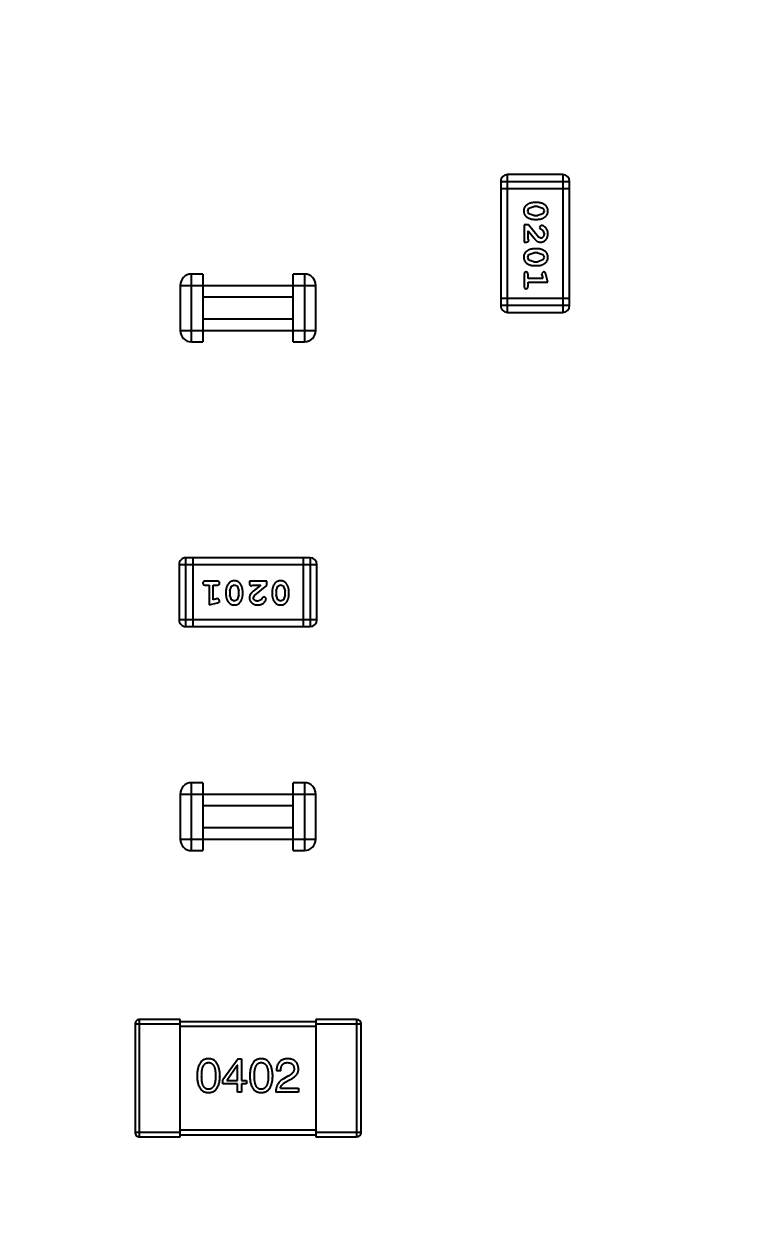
# Model space of a CAD drawing. Header units: millimetres. Extents: x -49 to 153, y -182 to -55.
# Drawn here: x 107.69 to 110.88, y -126.37 to -121.05 of the extents above; entities that cross this region are included whole.
import ezdxf

# ---------------------------------------------------------------- set-up
doc = ezdxf.new("R2010")
doc.units = ezdxf.units.MM
doc.header["$LTSCALE"] = 1.21
doc.header["$MEASUREMENT"] = 0
doc.header["$PDMODE"] = 3
doc.header["$PDSIZE"] = 0.3125
doc.layers.get('0').update_dxf_attribs({"linetype": 'CONTINUOUS'})
doc.layers.get('DEFPOINTS').update_dxf_attribs({"linetype": 'CONTINUOUS'})
doc.layers.add('Dim', color=3, linetype='CONTINUOUS', lineweight=25)
doc.styles.get("Standard").update_dxf_attribs({"font": 'txt', "width": 0.8})
doc.dimstyles.get("Standard").update_dxf_attribs({"dimtxt": 0.15625, "dimasz": 0.1875, "dimexe": 0.125, "dimexo": 0.0625, "dimgap": 0.09, "dimtad": 0, "dimtih": 1, "dimtoh": 1, "dimzin": 4, "dimdsep": 46, "dimtxsty": 'Standard', "dimblk": '_FILLED', "dimblk1": '_FILLED', "dimblk2": '_FILLED', "dimcen": 0.09, "dimazin": 1, "dimtp": 0.01, "dimtm": 0.01, "dimtfac": 1, "dimtofl": 0, "dimtmove": 0, "dimatfit": 3, "dimldrblk": '_FILLED', "dimfxl": 1, "dimtolj": 1, "dimtzin": 4, "dimarcsym": 0})

# ---------------------------------------------------------------- blocks, each defined once
blk = doc.blocks.new('_FILLED')
at = {"color": 0, "linetype": 'ByBlock'}
blk.add_solid([(0, 0), (-1, 0.1667), (-1, -0.1667)], dxfattribs=at)
blk = doc.blocks.new('*D70')
at = {"layer": 'DEFPOINTS', "color": 0}
for p in [(123.0081, -106.0744), (91.696, -126.5744), (95.7094, -126.5744)]:
    blk.add_point(p, dxfattribs=at)
at = {"layer": 'Dim', "color": 0, "lineweight": -2}
for p, q in [((122.9456, -106.0744), (91.571, -106.0744)), ((91.696, -107.5744), (91.696, -114.0344)), ((91.696, -125.0744), (91.696, -118.6144)), ((95.6469, -126.5744), (91.571, -126.5744))]:
    blk.add_line(p, q, dxfattribs=at)
at = {"layer": 'Dim', "color": 0, "lineweight": -2, "xscale": 1.5, "yscale": 1.5, "zscale": 1.5}
for p, rotation in [((91.696, -106.0744), 90), ((91.696, -126.5744), 270)]:
    blk.add_blockref('_FILLED', p, dxfattribs=dict(at, rotation=rotation))
at = {"layer": 'Dim', "color": 0, "insert": (91.696, -116.3244), "char_height": 1.5, "attachment_point": 5, "rotation": 90, "line_spacing_factor": 1.5}
blk.add_mtext('\\A1;20.50', dxfattribs=at)
blk = doc.blocks.new('*D79')
at = {"layer": 'DEFPOINTS', "color": 0}
for p in [(103.9882, -113.9099), (95.9455, -118.3888), (95.7094, -126.5744), (123.0081, -126.5744), (150.6978, -126.5744)]:
    blk.add_point(p, dxfattribs=at)
at = {"layer": 'Dim', "color": 0, "lineweight": -2}
for p, q in [((103.9361, -113.8752), (99.3703, -110.835)), ((95.6469, -126.5744), (94.6096, -126.5744))]:
    blk.add_line(p, q, dxfattribs=at)
for start, end in [(149.38213, 160.15016), (166.19189, 176.95991)]:
    blk.add_arc((123.0081, -126.5744), 28.2735, start, end, dxfattribs=at)
at = {"layer": 'Dim', "color": 0, "lineweight": -2, "xscale": 1.5, "yscale": 1.5, "zscale": 1.5}
for p, rotation in [((99.4744, -110.9043), 57.86208909579157), ((94.7346, -126.5744), 268.4799565881056)]:
    blk.add_blockref('_FILLED', p, dxfattribs=dict(at, rotation=rotation))
at = {"layer": 'Dim', "color": 0, "insert": (95.9455, -118.3888), "char_height": 1.5, "attachment_point": 5, "rotation": 73.171}
blk.add_mtext('\\A1;34%%d', dxfattribs=at)
blk = doc.blocks.new('*D87')
at = {"layer": 'DEFPOINTS', "color": 0}
for p in [(123.0049, -103.5621), (83.9714, -149.5868), (123.0049, -149.5868)]:
    blk.add_point(p, dxfattribs=at)
at = {"layer": 'Dim', "color": 0, "lineweight": -2}
for p, q in [((122.9424, -103.5621), (83.8464, -103.5621)), ((83.9714, -105.0621), (83.9714, -124.1844)), ((83.9714, -148.0868), (83.9714, -128.9644)), ((122.9424, -149.5868), (83.8464, -149.5868))]:
    blk.add_line(p, q, dxfattribs=at)
at = {"layer": 'Dim', "color": 0, "lineweight": -2, "xscale": 1.5, "yscale": 1.5, "zscale": 1.5}
for p, rotation in [((83.9714, -103.5621), 90), ((83.9714, -149.5868), 270)]:
    blk.add_blockref('_FILLED', p, dxfattribs=dict(at, rotation=rotation))
at = {"layer": 'Dim', "color": 0, "insert": (83.9714, -126.5744), "char_height": 1.5, "attachment_point": 5, "rotation": 90, "line_spacing_factor": 1.5}
blk.add_mtext('\\A1;%%C46.0', dxfattribs=at)

msp = doc.modelspace()

# ---------------------------------------------------------------- linework, layer by layer
at = {"color": 6, "linetype": 'Continuous'}
for p, q in [((109.8249, -122.3277), (109.8249, -121.7181)), ((110.0687, -121.7181), (109.8249, -121.7181)), ((110.0687, -121.7181), (110.0687, -122.3277)), ((109.7944, -121.7486), (109.7944, -122.2973)), ((109.7944, -121.7486), (110.0992, -121.7486)), ((109.7944, -121.7791), (110.0992, -121.7791)), ((110.0992, -122.2972), (110.0992, -121.7486)), ((109.9588, -121.842), (109.9411, -121.842)), ((109.9138, -121.8791), (109.919, -121.867)), ((109.9196, -121.8914), (109.9138, -121.8791)), ((109.919, -121.867), (109.9413, -121.8593)), ((109.9413, -121.8987), (109.9196, -121.8914)), ((109.9585, -121.8593), (109.9413, -121.8593)), ((109.9585, -121.8593), (109.9803, -121.8666)), ((109.9808, -121.8911), (109.9585, -121.8987)), ((109.9803, -121.8666), (109.9861, -121.8789)), ((109.9861, -121.8789), (109.9808, -121.8911)), ((109.898, -121.9396), (109.898, -122.0166)), ((109.9169, -121.9396), (109.898, -121.9396)), ((109.9619, -121.9946), (109.9169, -121.9396)), ((109.9411, -121.916), (109.9588, -121.916)), ((109.9413, -121.8987), (109.9585, -121.8987)), ((109.9741, -121.9427), (109.9657, -121.9515)), ((109.9153, -122.0025), (109.9153, -121.9663)), ((109.9153, -121.9663), (109.9424, -121.9999)), ((109.9185, -122.008), (109.9153, -122.0025)), ((109.9716, -121.9993), (109.9619, -121.9946)), ((109.9657, -121.9515), (109.9722, -121.96)), ((109.9722, -121.96), (109.9807, -121.965)), ((109.9807, -121.965), (109.9861, -121.9798)), ((109.898, -122.0166), (109.9059, -122.0166)), ((109.9588, -122.0465), (109.9411, -122.0465)), ((109.9138, -122.0836), (109.9191, -122.0715)), ((109.9196, -122.0959), (109.9138, -122.0836)), ((109.9191, -122.0715), (109.9413, -122.0638)), ((109.9414, -122.1032), (109.9196, -122.0959)), ((109.9586, -122.0638), (109.9413, -122.0638)), ((109.9414, -122.1032), (109.9586, -122.1032)), ((109.9586, -122.0638), (109.9803, -122.0711)), ((109.9809, -122.0956), (109.9586, -122.1032)), ((109.9803, -122.0711), (109.9861, -122.0835)), ((109.9861, -122.0835), (109.9809, -122.0956)), ((108.4267, -122.458), (108.4267, -122.158)), ((108.4767, -122.158), (108.4267, -122.158)), ((108.4767, -122.158), (108.4767, -122.458)), ((108.8767, -122.458), (108.8767, -122.158)), ((108.9267, -122.158), (108.8767, -122.158)), ((108.9267, -122.158), (108.9267, -122.458)), ((109.898, -122.1598), (109.898, -122.2117)), ((109.9153, -122.1771), (109.9153, -122.1598)), ((109.9411, -122.1205), (109.9588, -122.1205)), ((109.9844, -122.1488), (109.9751, -122.1567)), ((109.9751, -122.1567), (109.9762, -122.1621)), ((109.9762, -122.1621), (109.9803, -122.1771)), ((110.0034, -122.1944), (109.9936, -122.1578)), ((108.3767, -122.208), (108.3767, -122.408)), ((108.3767, -122.208), (108.9767, -122.208)), ((108.9767, -122.408), (108.9767, -122.208)), ((109.9803, -122.1771), (109.9153, -122.1771)), ((109.9154, -122.2117), (109.9154, -122.1944)), ((109.9154, -122.1944), (110.0034, -122.1944)), ((108.4767, -122.258), (108.8767, -122.258)), ((110.0992, -122.2668), (109.7944, -122.2668)), ((110.0992, -122.2972), (109.7944, -122.2973)), ((108.8767, -122.358), (108.4767, -122.358)), ((109.8249, -122.3277), (110.0687, -122.3277)), ((108.3767, -122.408), (108.9767, -122.408)), ((108.4267, -122.458), (108.4767, -122.458)), ((108.8767, -122.458), (108.9267, -122.458)), ((108.4024, -123.7176), (108.4024, -123.4128)), ((108.9511, -123.4128), (108.4024, -123.4128)), ((108.4329, -123.4128), (108.4329, -123.7176)), ((108.9206, -123.4128), (108.9206, -123.7176)), ((108.9511, -123.4128), (108.9511, -123.7176)), ((108.3719, -123.4433), (108.9815, -123.4432)), ((108.3719, -123.4433), (108.372, -123.6871)), ((108.9816, -123.6871), (108.9815, -123.4432)), ((108.5399, -123.5164), (108.488, -123.5164)), ((108.488, -123.5337), (108.5053, -123.5337)), ((108.5053, -123.5337), (108.5053, -123.6218)), ((108.5226, -123.5987), (108.5226, -123.5337)), ((108.5226, -123.5337), (108.5399, -123.5337)), ((108.5965, -123.5597), (108.6038, -123.538)), ((108.6038, -123.538), (108.6161, -123.5322)), ((108.6161, -123.5322), (108.6282, -123.5374)), ((108.6282, -123.5374), (108.6358, -123.5597)), ((108.683, -123.5164), (108.683, -123.5243)), ((108.7601, -123.5164), (108.683, -123.5164)), ((108.6917, -123.5369), (108.6972, -123.5337)), ((108.6972, -123.5337), (108.7334, -123.5337)), ((108.7334, -123.5337), (108.6998, -123.5608)), ((108.7051, -123.5803), (108.7601, -123.5353)), ((108.7601, -123.5353), (108.7601, -123.5164)), ((108.801, -123.5597), (108.8083, -123.5379)), ((108.8083, -123.5379), (108.8206, -123.5321)), ((108.8206, -123.5321), (108.8327, -123.5374)), ((108.8327, -123.5374), (108.8404, -123.5597)), ((108.5376, -123.5945), (108.5226, -123.5987)), ((108.543, -123.5935), (108.5376, -123.5945)), ((108.5509, -123.6028), (108.543, -123.5935)), ((108.5792, -123.5595), (108.5792, -123.5772)), ((108.5965, -123.5597), (108.5965, -123.5769)), ((108.6041, -123.5992), (108.5965, -123.5769)), ((108.6286, -123.5987), (108.6162, -123.6045)), ((108.6358, -123.5769), (108.6286, -123.5987)), ((108.6358, -123.5769), (108.6358, -123.5597)), ((108.6532, -123.5772), (108.6532, -123.5595)), ((108.7003, -123.59), (108.7051, -123.5803)), ((108.7347, -123.5991), (108.7198, -123.6045)), ((108.7397, -123.5906), (108.7347, -123.5991)), ((108.7482, -123.5841), (108.7397, -123.5906)), ((108.757, -123.5925), (108.7482, -123.5841)), ((108.7837, -123.5594), (108.7837, -123.5772)), ((108.801, -123.5597), (108.801, -123.5769)), ((108.8086, -123.5992), (108.801, -123.5769)), ((108.8207, -123.6045), (108.8086, -123.5992)), ((108.8331, -123.5987), (108.8207, -123.6045)), ((108.8404, -123.5769), (108.8331, -123.5987)), ((108.8404, -123.5769), (108.8404, -123.5597)), ((108.8577, -123.5772), (108.8577, -123.5594)), ((108.5053, -123.6218), (108.5419, -123.6119)), ((108.6162, -123.6045), (108.6041, -123.5992)), ((108.9816, -123.6871), (108.372, -123.6871)), ((108.4024, -123.7176), (108.9511, -123.7176)), ((108.4269, -124.7081), (108.4269, -124.4081)), ((108.4769, -124.4081), (108.4269, -124.4081)), ((108.4769, -124.4081), (108.4769, -124.7081)), ((108.8769, -124.708), (108.8769, -124.408)), ((108.9269, -124.408), (108.8769, -124.408)), ((108.9269, -124.408), (108.9269, -124.708)), ((108.3769, -124.4581), (108.9769, -124.458)), ((108.3769, -124.4581), (108.3769, -124.6581)), ((108.9769, -124.658), (108.9769, -124.458)), ((108.4769, -124.5081), (108.8769, -124.508)), ((108.8769, -124.608), (108.4769, -124.6081)), ((108.3769, -124.6581), (108.9769, -124.658)), ((108.4269, -124.7081), (108.4769, -124.7081)), ((108.8769, -124.708), (108.9269, -124.708)), ((108.197, -125.975), (108.197, -125.455)), ((108.377, -125.455), (108.197, -125.455)), ((108.377, -125.975), (108.377, -125.455)), ((109.157, -125.4549), (108.977, -125.455)), ((108.977, -125.455), (108.977, -125.975)), ((109.157, -125.4549), (109.157, -125.9749)), ((108.177, -125.475), (108.177, -125.955)), ((108.177, -125.475), (108.377, -125.475)), ((108.977, -125.465), (108.377, -125.465)), ((108.377, -125.485), (108.977, -125.485)), ((108.977, -125.475), (109.177, -125.4749)), ((109.177, -125.9549), (109.177, -125.4749)), ((108.6326, -125.6287), (108.5654, -125.7222)), ((108.5826, -125.7246), (108.6293, -125.6574)), ((108.6301, -125.6574), (108.6293, -125.6574)), ((108.6301, -125.7246), (108.6301, -125.6574)), ((108.6326, -125.6287), (108.6481, -125.6287)), ((108.6481, -125.6287), (108.6481, -125.7246)), ((108.5654, -125.7402), (108.5654, -125.7222)), ((108.5826, -125.7246), (108.6301, -125.7246)), ((108.6481, -125.7246), (108.6703, -125.7246)), ((108.6703, -125.7246), (108.6703, -125.7402)), ((108.8215, -125.682), (108.8026, -125.682)), ((108.8534, -125.7066), (108.8337, -125.718)), ((108.8444, -125.7311), (108.86, -125.7221)), ((108.6301, -125.7402), (108.5654, -125.7402)), ((108.6301, -125.7762), (108.6301, -125.7402)), ((108.6481, -125.7762), (108.6301, -125.7762)), ((108.6481, -125.7402), (108.6481, -125.7762)), ((108.6703, -125.7402), (108.6481, -125.7402)), ((108.9001, -125.7762), (108.7993, -125.7762)), ((108.8198, -125.759), (108.9001, -125.759)), ((108.9001, -125.759), (108.9001, -125.7762)), ((108.377, -125.955), (108.177, -125.955)), ((108.197, -125.975), (108.377, -125.975)), ((108.977, -125.945), (108.377, -125.945)), ((108.377, -125.965), (108.977, -125.965)), ((109.177, -125.9549), (108.977, -125.955)), ((108.977, -125.975), (109.157, -125.9749))]:
    msp.add_line(p, q, dxfattribs=at)
at = {"color": 7, "linetype": 'Continuous'}
msp.add_arc((123.0081, -126.5744), 24.48, 100.97933, 79.01595, dxfattribs=at)
at = {"color": 6, "linetype": 'Continuous'}
for centre, radius, start, end in [((109.8249, -121.7486), 0.0305, 90.0045, 180.0045), ((110.0687, -121.7486), 0.0305, 0.0045, 90.0045), ((108.4267, -122.208), 0.05, 90.0045, 180.0045), ((108.9267, -122.208), 0.05, 0.0045, 90.0045), ((109.8249, -122.2973), 0.0305, 180.0045, 270.0045), ((110.0687, -122.2972), 0.0305, 270.0045, 0.0045), ((108.4267, -122.408), 0.05, 180.0045, 270.0045), ((108.9267, -122.408), 0.05, 270.0045, 0.0045), ((108.4024, -123.4433), 0.0305, 90.0045, 180.0045), ((108.9511, -123.4432), 0.0305, 0.0045, 90.0045), ((108.4024, -123.6871), 0.0305, 180.0045, 270.0045), ((108.9511, -123.6871), 0.0305, 270.0045, 0.0045), ((108.4269, -124.4581), 0.05, 90.0045, 180.0045), ((108.9269, -124.458), 0.05, 0.0045, 90.0045), ((108.4269, -124.6581), 0.05, 180.0045, 270.0045), ((108.9269, -124.658), 0.05, 270.0045, 0.0045), ((108.197, -125.475), 0.02, 90.0045, 180.0045), ((109.157, -125.4749), 0.02, 0.0045, 90.0045), ((108.197, -125.955), 0.02, 180.0045, 270.0045), ((109.157, -125.9549), 0.02, 270.0045, 0.0045)]:
    msp.add_arc(centre, radius, start, end, dxfattribs=at)
for points, knots in [([(109.9411, -121.842), (109.94, -121.842), (109.9379, -121.8421), (109.9347, -121.8424), (109.9316, -121.8429), (109.9285, -121.8436), (109.9254, -121.8444), (109.9224, -121.8456), (109.9195, -121.8468), (109.9166, -121.8483), (109.9138, -121.8499), (109.9113, -121.8515), (109.909, -121.8532), (109.9069, -121.8548), (109.905, -121.8565), (109.9034, -121.8582), (109.9019, -121.8599), (109.9003, -121.8623), (109.8987, -121.8655), (109.8974, -121.8697), (109.8966, -121.8742), (109.8965, -121.8774), (109.8964, -121.8791)], [0, 0, 0, 0, 0.049886, 0.09882, 0.148132, 0.19689, 0.246038, 0.295176, 0.345305, 0.395692, 0.445312, 0.491875, 0.535813, 0.577009, 0.616081, 0.652689, 0.687585, 0.720206, 0.785062, 0.85223, 0.923759, 1, 1, 1, 1]), ([(110.0034, -121.8788), (110.0034, -121.8774), (110.0033, -121.8746), (110.0026, -121.8705), (110.0015, -121.8667), (109.9999, -121.8631), (109.9978, -121.8598), (109.9953, -121.8567), (109.9923, -121.8539), (109.989, -121.8515), (109.9854, -121.8493), (109.9817, -121.8474), (109.978, -121.8457), (109.9742, -121.8444), (109.9704, -121.8433), (109.9666, -121.8426), (109.9627, -121.8421), (109.9601, -121.8421), (109.9588, -121.842)], [0, 0, 0, 0, 0.06692, 0.130834, 0.19258, 0.252759, 0.312631, 0.373411, 0.436359, 0.501894, 0.568244, 0.632472, 0.69556, 0.757163, 0.818592, 0.878885, 0.939235, 1, 1, 1, 1]), ([(109.8964, -121.8791), (109.8965, -121.8805), (109.8966, -121.8833), (109.8973, -121.8874), (109.8984, -121.8913), (109.9, -121.8948), (109.902, -121.8982), (109.9045, -121.9012), (109.9075, -121.904), (109.9109, -121.9065), (109.9145, -121.9087), (109.9181, -121.9106), (109.9219, -121.9123), (109.9256, -121.9136), (109.9294, -121.9147), (109.9333, -121.9154), (109.9372, -121.9159), (109.9398, -121.9159), (109.9411, -121.916)], [0, 0, 0, 0, 0.067217, 0.131051, 0.19272, 0.252824, 0.312745, 0.373449, 0.436041, 0.501494, 0.567761, 0.632087, 0.695096, 0.757109, 0.817993, 0.878657, 0.939311, 1, 1, 1, 1]), ([(109.9588, -121.916), (109.9599, -121.9159), (109.962, -121.9159), (109.9652, -121.9156), (109.9684, -121.9151), (109.9715, -121.9144), (109.9745, -121.9135), (109.9775, -121.9124), (109.9805, -121.9111), (109.9834, -121.9096), (109.9861, -121.908), (109.9887, -121.9063), (109.991, -121.9047), (109.9931, -121.903), (109.9949, -121.9013), (109.9966, -121.8996), (109.998, -121.8979), (109.9996, -121.8955), (110.0012, -121.8923), (110.0025, -121.8882), (110.0033, -121.8836), (110.0034, -121.8805), (110.0034, -121.8788)], [0, 0, 0, 0, 0.049855, 0.099516, 0.148482, 0.19758, 0.246804, 0.296268, 0.346517, 0.397047, 0.446826, 0.49336, 0.537801, 0.579207, 0.617974, 0.654833, 0.689171, 0.722088, 0.786392, 0.853518, 0.924186, 1, 1, 1, 1]), ([(110.0034, -121.98), (110.0034, -121.9783), (110.0033, -121.9749), (110.0024, -121.97), (110.001, -121.9652), (109.999, -121.9607), (109.9966, -121.9566), (109.9937, -121.9529), (109.9904, -121.9498), (109.9869, -121.9473), (109.9833, -121.9453), (109.98, -121.9439), (109.9769, -121.9429), (109.975, -121.9428), (109.9741, -121.9427)], [0, 0, 0, 0, 0.098286, 0.193983, 0.289056, 0.384352, 0.477435, 0.566197, 0.652355, 0.737986, 0.818188, 0.887401, 0.94802, 1, 1, 1, 1]), ([(109.9424, -121.9999), (109.9431, -122.0008), (109.9446, -122.0025), (109.9469, -122.0048), (109.949, -122.0069), (109.9509, -122.0088), (109.9528, -122.0104), (109.9546, -122.0118), (109.9562, -122.0129), (109.9583, -122.014), (109.9608, -122.0151), (109.964, -122.016), (109.9673, -122.0166), (109.9695, -122.0166), (109.9707, -122.0166)], [0, 0, 0, 0, 0.103002, 0.197728, 0.285279, 0.365235, 0.437224, 0.502446, 0.560545, 0.611446, 0.707576, 0.80349, 0.900532, 1, 1, 1, 1]), ([(109.9707, -122.0166), (109.9718, -122.0166), (109.974, -122.0165), (109.9772, -122.0161), (109.9803, -122.0152), (109.9833, -122.0141), (109.9861, -122.0127), (109.9889, -122.0109), (109.9915, -122.0088), (109.9939, -122.0064), (109.9961, -122.0037), (109.9981, -122.0009), (109.9997, -121.9978), (110.0011, -121.9946), (110.0021, -121.9912), (110.0029, -121.9876), (110.0033, -121.9839), (110.0034, -121.9813), (110.0034, -121.98)], [0, 0, 0, 0, 0.060981, 0.120256, 0.178148, 0.236115, 0.293993, 0.352864, 0.413358, 0.476056, 0.539296, 0.602396, 0.665116, 0.728325, 0.792919, 0.859317, 0.928302, 1, 1, 1, 1]), ([(109.9861, -121.9798), (109.9861, -121.9813), (109.986, -121.9839), (109.9851, -121.9878), (109.9838, -121.9911), (109.9818, -121.994), (109.9796, -121.9963), (109.9771, -121.9981), (109.9744, -121.9991), (109.9725, -121.9993), (109.9716, -121.9993)], [0, 0, 0, 0, 0.156344, 0.299348, 0.4327, 0.561, 0.682299, 0.791883, 0.89611, 1, 1, 1, 1]), ([(109.9411, -122.0465), (109.94, -122.0466), (109.9379, -122.0466), (109.9347, -122.0469), (109.9316, -122.0474), (109.9285, -122.0481), (109.9254, -122.049), (109.9224, -122.0501), (109.9195, -122.0513), (109.9166, -122.0528), (109.9139, -122.0544), (109.9113, -122.056), (109.909, -122.0577), (109.9069, -122.0593), (109.905, -122.061), (109.9034, -122.0627), (109.9019, -122.0644), (109.9004, -122.0668), (109.8987, -122.07), (109.8974, -122.0742), (109.8966, -122.0788), (109.8965, -122.0819), (109.8965, -122.0836)], [0, 0, 0, 0, 0.049886, 0.09882, 0.148132, 0.19689, 0.246038, 0.295176, 0.345305, 0.395692, 0.445312, 0.491875, 0.535813, 0.577009, 0.616081, 0.652689, 0.687585, 0.720206, 0.785062, 0.85223, 0.923759, 1, 1, 1, 1]), ([(109.9059, -122.0166), (109.907, -122.0166), (109.9089, -122.0166), (109.9116, -122.0161), (109.9139, -122.0155), (109.9156, -122.0144), (109.9169, -122.0131), (109.9178, -122.0116), (109.9184, -122.0099), (109.9185, -122.0086), (109.9185, -122.008)], [0, 0, 0, 0, 0.1844, 0.34094, 0.473574, 0.586824, 0.690029, 0.789175, 0.890445, 1, 1, 1, 1]), ([(110.0034, -122.0833), (110.0034, -122.0819), (110.0033, -122.0791), (110.0026, -122.075), (110.0015, -122.0712), (109.9999, -122.0676), (109.9978, -122.0643), (109.9953, -122.0612), (109.9924, -122.0584), (109.989, -122.056), (109.9854, -122.0538), (109.9817, -122.0519), (109.978, -122.0502), (109.9742, -122.0489), (109.9704, -122.0478), (109.9666, -122.0471), (109.9627, -122.0466), (109.9601, -122.0466), (109.9588, -122.0465)], [0, 0, 0, 0, 0.06692, 0.130834, 0.19258, 0.252759, 0.312631, 0.373411, 0.436359, 0.501894, 0.568244, 0.632472, 0.69556, 0.757163, 0.818592, 0.878885, 0.939235, 1, 1, 1, 1]), ([(109.8965, -122.0836), (109.8965, -122.085), (109.8966, -122.0878), (109.8973, -122.0919), (109.8984, -122.0958), (109.9, -122.0993), (109.902, -122.1027), (109.9045, -122.1057), (109.9075, -122.1085), (109.9109, -122.111), (109.9145, -122.1132), (109.9181, -122.1151), (109.9219, -122.1168), (109.9256, -122.1181), (109.9294, -122.1192), (109.9333, -122.1199), (109.9372, -122.1204), (109.9398, -122.1204), (109.9411, -122.1205)], [0, 0, 0, 0, 0.067217, 0.131051, 0.19272, 0.252824, 0.312745, 0.373449, 0.436041, 0.501494, 0.567761, 0.632087, 0.695096, 0.757109, 0.817993, 0.878657, 0.939311, 1, 1, 1, 1]), ([(109.9588, -122.1205), (109.9599, -122.1205), (109.962, -122.1204), (109.9652, -122.1201), (109.9684, -122.1196), (109.9715, -122.1189), (109.9745, -122.118), (109.9775, -122.1169), (109.9805, -122.1156), (109.9834, -122.1141), (109.9861, -122.1125), (109.9887, -122.1109), (109.991, -122.1092), (109.9931, -122.1075), (109.9949, -122.1058), (109.9966, -122.1041), (109.998, -122.1024), (109.9996, -122.1), (110.0012, -122.0968), (110.0025, -122.0927), (110.0033, -122.0881), (110.0034, -122.085), (110.0034, -122.0833)], [0, 0, 0, 0, 0.049855, 0.099516, 0.148482, 0.19758, 0.246804, 0.296268, 0.346517, 0.397047, 0.446826, 0.49336, 0.537801, 0.579207, 0.617974, 0.654833, 0.689171, 0.722088, 0.786392, 0.853518, 0.924186, 1, 1, 1, 1]), ([(109.9067, -122.1488), (109.9061, -122.1488), (109.9049, -122.1489), (109.9032, -122.1494), (109.9017, -122.1502), (109.9004, -122.1514), (109.8993, -122.1529), (109.8986, -122.1549), (109.8981, -122.1572), (109.8981, -122.1589), (109.898, -122.1598)], [0, 0, 0, 0, 0.115051, 0.223278, 0.329269, 0.437893, 0.554681, 0.682591, 0.83103, 1, 1, 1, 1]), ([(109.9153, -122.1598), (109.9153, -122.1589), (109.9153, -122.1572), (109.9148, -122.1549), (109.9141, -122.1529), (109.913, -122.1514), (109.9117, -122.1502), (109.9102, -122.1494), (109.9085, -122.1489), (109.9073, -122.1488), (109.9067, -122.1488)], [0, 0, 0, 0, 0.169102, 0.317658, 0.446239, 0.563118, 0.671828, 0.776546, 0.884858, 1, 1, 1, 1]), ([(109.9936, -122.1578), (109.9933, -122.157), (109.9928, -122.1554), (109.992, -122.1533), (109.9911, -122.1517), (109.9901, -122.1505), (109.9889, -122.1497), (109.9875, -122.1492), (109.986, -122.1488), (109.985, -122.1488), (109.9844, -122.1488)], [0, 0, 0, 0, 0.187321, 0.344927, 0.475328, 0.579604, 0.674244, 0.773631, 0.882025, 1, 1, 1, 1]), ([(109.898, -122.2117), (109.8981, -122.2126), (109.8981, -122.2143), (109.8986, -122.2166), (109.8993, -122.2186), (109.9004, -122.2201), (109.9017, -122.2213), (109.9032, -122.2221), (109.9049, -122.2226), (109.9061, -122.2227), (109.9067, -122.2227)], [0, 0, 0, 0, 0.169012, 0.317488, 0.445429, 0.560977, 0.67065, 0.776666, 0.88492, 1, 1, 1, 1]), ([(109.9067, -122.2227), (109.9073, -122.2227), (109.9085, -122.2226), (109.9102, -122.2221), (109.9117, -122.2213), (109.913, -122.2201), (109.9141, -122.2186), (109.9148, -122.2166), (109.9153, -122.2143), (109.9153, -122.2126), (109.9154, -122.2117)], [0, 0, 0, 0, 0.11517, 0.223509, 0.328254, 0.438012, 0.553651, 0.682263, 0.830856, 1, 1, 1, 1]), ([(108.488, -123.5164), (108.4871, -123.5165), (108.4854, -123.5165), (108.4831, -123.517), (108.4811, -123.5177), (108.4796, -123.5188), (108.4784, -123.5201), (108.4776, -123.5216), (108.477, -123.5233), (108.477, -123.5245), (108.477, -123.5251)], [0, 0, 0, 0, 0.169012, 0.317488, 0.445429, 0.560977, 0.67065, 0.776666, 0.88492, 1, 1, 1, 1]), ([(108.477, -123.5251), (108.477, -123.5257), (108.4771, -123.5269), (108.4776, -123.5286), (108.4784, -123.5301), (108.4796, -123.5314), (108.4811, -123.5325), (108.4831, -123.5332), (108.4854, -123.5337), (108.4871, -123.5337), (108.488, -123.5337)], [0, 0, 0, 0, 0.11517, 0.223509, 0.328254, 0.438012, 0.553651, 0.682263, 0.830856, 1, 1, 1, 1]), ([(108.5509, -123.5251), (108.5509, -123.5245), (108.5508, -123.5233), (108.5503, -123.5216), (108.5495, -123.5201), (108.5483, -123.5187), (108.5467, -123.5177), (108.5448, -123.517), (108.5425, -123.5165), (108.5408, -123.5164), (108.5399, -123.5164)], [0, 0, 0, 0, 0.115051, 0.223278, 0.329269, 0.437893, 0.554681, 0.682591, 0.83103, 1, 1, 1, 1]), ([(108.5399, -123.5337), (108.5408, -123.5337), (108.5425, -123.5337), (108.5448, -123.5332), (108.5467, -123.5324), (108.5483, -123.5314), (108.5495, -123.53), (108.5503, -123.5286), (108.5508, -123.5269), (108.5509, -123.5257), (108.5509, -123.5251)], [0, 0, 0, 0, 0.169102, 0.317658, 0.446239, 0.563118, 0.671828, 0.776546, 0.884858, 1, 1, 1, 1]), ([(108.6161, -123.5148), (108.6147, -123.5149), (108.6118, -123.515), (108.6078, -123.5157), (108.6039, -123.5168), (108.6003, -123.5184), (108.597, -123.5204), (108.594, -123.5229), (108.5912, -123.5259), (108.5887, -123.5293), (108.5865, -123.5329), (108.5846, -123.5365), (108.5829, -123.5403), (108.5815, -123.544), (108.5805, -123.5478), (108.5797, -123.5517), (108.5793, -123.5556), (108.5792, -123.5582), (108.5792, -123.5595)], [0, 0, 0, 0, 0.067217, 0.131051, 0.19272, 0.252824, 0.312745, 0.373449, 0.436041, 0.501494, 0.567761, 0.632087, 0.695096, 0.757109, 0.817993, 0.878657, 0.939311, 1, 1, 1, 1]), ([(108.6532, -123.5595), (108.6531, -123.5584), (108.6531, -123.5563), (108.6528, -123.5531), (108.6523, -123.5499), (108.6516, -123.5469), (108.6507, -123.5438), (108.6496, -123.5408), (108.6483, -123.5379), (108.6469, -123.535), (108.6453, -123.5322), (108.6437, -123.5297), (108.642, -123.5274), (108.6404, -123.5253), (108.6387, -123.5234), (108.637, -123.5217), (108.6352, -123.5203), (108.6329, -123.5187), (108.6297, -123.5171), (108.6255, -123.5158), (108.6209, -123.515), (108.6177, -123.5149), (108.6161, -123.5148)], [0, 0, 0, 0, 0.049886, 0.09882, 0.148132, 0.19689, 0.246038, 0.295176, 0.345305, 0.395692, 0.445312, 0.491875, 0.535813, 0.577009, 0.616081, 0.652689, 0.687585, 0.720206, 0.785062, 0.85223, 0.923759, 1, 1, 1, 1]), ([(108.683, -123.5243), (108.6831, -123.5253), (108.6831, -123.5273), (108.6835, -123.53), (108.6842, -123.5323), (108.6853, -123.534), (108.6866, -123.5353), (108.6881, -123.5362), (108.6898, -123.5368), (108.6911, -123.5368), (108.6917, -123.5369)], [0, 0, 0, 0, 0.1844, 0.34094, 0.473574, 0.586824, 0.690029, 0.789175, 0.890445, 1, 1, 1, 1]), ([(108.8206, -123.5148), (108.8192, -123.5149), (108.8164, -123.5149), (108.8123, -123.5157), (108.8084, -123.5168), (108.8049, -123.5184), (108.8015, -123.5204), (108.7985, -123.5229), (108.7957, -123.5259), (108.7932, -123.5292), (108.791, -123.5328), (108.7891, -123.5365), (108.7874, -123.5402), (108.7861, -123.544), (108.785, -123.5478), (108.7843, -123.5516), (108.7838, -123.5555), (108.7838, -123.5581), (108.7837, -123.5594)], [0, 0, 0, 0, 0.067217, 0.131051, 0.19272, 0.252824, 0.312745, 0.373449, 0.436041, 0.501494, 0.567761, 0.632087, 0.695096, 0.757109, 0.817993, 0.878657, 0.939311, 1, 1, 1, 1]), ([(108.8577, -123.5594), (108.8576, -123.5584), (108.8576, -123.5562), (108.8573, -123.5531), (108.8568, -123.5499), (108.8561, -123.5468), (108.8552, -123.5438), (108.8541, -123.5408), (108.8529, -123.5378), (108.8514, -123.535), (108.8498, -123.5322), (108.8482, -123.5297), (108.8465, -123.5274), (108.8449, -123.5253), (108.8432, -123.5234), (108.8415, -123.5217), (108.8398, -123.5203), (108.8374, -123.5187), (108.8342, -123.5171), (108.83, -123.5158), (108.8254, -123.515), (108.8223, -123.5149), (108.8206, -123.5148)], [0, 0, 0, 0, 0.049886, 0.09882, 0.148132, 0.19689, 0.246038, 0.295176, 0.345305, 0.395692, 0.445312, 0.491875, 0.535813, 0.577009, 0.616081, 0.652689, 0.687585, 0.720206, 0.785062, 0.85223, 0.923759, 1, 1, 1, 1]), ([(108.5792, -123.5772), (108.5792, -123.5783), (108.5793, -123.5804), (108.5796, -123.5836), (108.5801, -123.5868), (108.5808, -123.5899), (108.5817, -123.5929), (108.5828, -123.5959), (108.5841, -123.5989), (108.5856, -123.6018), (108.5872, -123.6045), (108.5888, -123.6071), (108.5905, -123.6094), (108.5922, -123.6115), (108.5939, -123.6133), (108.5956, -123.615), (108.5973, -123.6164), (108.5997, -123.618), (108.6029, -123.6196), (108.607, -123.6209), (108.6116, -123.6217), (108.6147, -123.6218), (108.6164, -123.6218)], [0, 0, 0, 0, 0.049855, 0.099516, 0.148482, 0.19758, 0.246804, 0.296268, 0.346517, 0.397047, 0.446826, 0.49336, 0.537801, 0.579207, 0.617974, 0.654833, 0.689171, 0.722088, 0.786392, 0.853518, 0.924186, 1, 1, 1, 1]), ([(108.6164, -123.6218), (108.6178, -123.6218), (108.6206, -123.6217), (108.6247, -123.621), (108.6285, -123.6199), (108.6321, -123.6183), (108.6354, -123.6162), (108.6385, -123.6137), (108.6412, -123.6107), (108.6437, -123.6074), (108.6459, -123.6038), (108.6478, -123.6001), (108.6495, -123.5964), (108.6508, -123.5926), (108.6519, -123.5888), (108.6526, -123.585), (108.6531, -123.5811), (108.6531, -123.5785), (108.6532, -123.5772)], [0, 0, 0, 0, 0.06692, 0.130834, 0.19258, 0.252759, 0.312631, 0.373411, 0.436359, 0.501894, 0.568244, 0.632472, 0.69556, 0.757163, 0.818592, 0.878885, 0.939235, 1, 1, 1, 1]), ([(108.6998, -123.5608), (108.6989, -123.5615), (108.6972, -123.563), (108.6949, -123.5652), (108.6928, -123.5673), (108.6909, -123.5693), (108.6893, -123.5712), (108.6879, -123.573), (108.6868, -123.5746), (108.6857, -123.5767), (108.6846, -123.5792), (108.6837, -123.5824), (108.6831, -123.5857), (108.6831, -123.5879), (108.683, -123.589)], [0, 0, 0, 0, 0.103002, 0.197728, 0.285279, 0.365235, 0.437224, 0.502446, 0.560545, 0.611446, 0.707576, 0.80349, 0.900532, 1, 1, 1, 1]), ([(108.683, -123.589), (108.6831, -123.5902), (108.6832, -123.5924), (108.6836, -123.5956), (108.6844, -123.5987), (108.6856, -123.6017), (108.687, -123.6045), (108.6888, -123.6072), (108.6909, -123.6098), (108.6933, -123.6123), (108.696, -123.6145), (108.6988, -123.6165), (108.7019, -123.6181), (108.7051, -123.6195), (108.7085, -123.6205), (108.7121, -123.6213), (108.7158, -123.6217), (108.7184, -123.6218), (108.7197, -123.6218)], [0, 0, 0, 0, 0.060981, 0.120256, 0.178148, 0.236115, 0.293993, 0.352864, 0.413358, 0.476056, 0.539296, 0.602396, 0.665116, 0.728325, 0.792919, 0.859317, 0.928302, 1, 1, 1, 1]), ([(108.7198, -123.6045), (108.7184, -123.6045), (108.7157, -123.6044), (108.7119, -123.6035), (108.7085, -123.6022), (108.7057, -123.6002), (108.7033, -123.598), (108.7016, -123.5955), (108.7006, -123.5928), (108.7004, -123.5909), (108.7003, -123.59)], [0, 0, 0, 0, 0.156344, 0.299348, 0.4327, 0.561, 0.682299, 0.791883, 0.89611, 1, 1, 1, 1]), ([(108.7197, -123.6218), (108.7214, -123.6218), (108.7248, -123.6216), (108.7297, -123.6208), (108.7345, -123.6193), (108.739, -123.6174), (108.7431, -123.6149), (108.7467, -123.6121), (108.7499, -123.6088), (108.7524, -123.6052), (108.7544, -123.6017), (108.7558, -123.5984), (108.7568, -123.5953), (108.7569, -123.5934), (108.757, -123.5925)], [0, 0, 0, 0, 0.098286, 0.193983, 0.289056, 0.384352, 0.477435, 0.566197, 0.652355, 0.737986, 0.818188, 0.887401, 0.94802, 1, 1, 1, 1]), ([(108.7837, -123.5772), (108.7837, -123.5783), (108.7838, -123.5804), (108.7841, -123.5836), (108.7846, -123.5867), (108.7853, -123.5898), (108.7862, -123.5929), (108.7873, -123.5959), (108.7886, -123.5989), (108.7901, -123.6017), (108.7917, -123.6045), (108.7933, -123.607), (108.795, -123.6094), (108.7967, -123.6115), (108.7984, -123.6133), (108.8001, -123.615), (108.8018, -123.6164), (108.8042, -123.618), (108.8074, -123.6196), (108.8115, -123.6209), (108.8161, -123.6217), (108.8192, -123.6218), (108.8209, -123.6218)], [0, 0, 0, 0, 0.049855, 0.099516, 0.148482, 0.19758, 0.246804, 0.296268, 0.346517, 0.397047, 0.446826, 0.49336, 0.537801, 0.579207, 0.617974, 0.654833, 0.689171, 0.722088, 0.786392, 0.853518, 0.924186, 1, 1, 1, 1]), ([(108.8209, -123.6218), (108.8223, -123.6218), (108.8251, -123.6217), (108.8292, -123.621), (108.833, -123.6199), (108.8366, -123.6183), (108.8399, -123.6162), (108.843, -123.6137), (108.8457, -123.6107), (108.8482, -123.6073), (108.8504, -123.6037), (108.8523, -123.6001), (108.854, -123.5964), (108.8553, -123.5926), (108.8564, -123.5888), (108.8571, -123.585), (108.8576, -123.5811), (108.8576, -123.5785), (108.8577, -123.5772)], [0, 0, 0, 0, 0.06692, 0.130834, 0.19258, 0.252759, 0.312631, 0.373411, 0.436359, 0.501894, 0.568244, 0.632472, 0.69556, 0.757163, 0.818592, 0.878885, 0.939235, 1, 1, 1, 1]), ([(108.5419, -123.6119), (108.5427, -123.6117), (108.5443, -123.6112), (108.5464, -123.6104), (108.548, -123.6095), (108.5492, -123.6084), (108.55, -123.6073), (108.5505, -123.6059), (108.5509, -123.6044), (108.5509, -123.6033), (108.5509, -123.6028)], [0, 0, 0, 0, 0.187321, 0.344927, 0.475328, 0.579604, 0.674244, 0.773631, 0.882025, 1, 1, 1, 1]), ([(108.502, -125.6287), (108.5001, -125.6288), (108.4962, -125.629), (108.4905, -125.6299), (108.4853, -125.6316), (108.4804, -125.6337), (108.4759, -125.6364), (108.4717, -125.6398), (108.468, -125.6437), (108.4646, -125.6482), (108.4616, -125.6533), (108.459, -125.659), (108.4568, -125.6652), (108.4549, -125.672), (108.4534, -125.6794), (108.4523, -125.6874), (108.4515, -125.696), (108.4513, -125.7019), (108.4512, -125.705)], [0, 0, 0, 0, 0.057911, 0.113262, 0.165956, 0.217443, 0.268511, 0.319665, 0.372, 0.426129, 0.483365, 0.543779, 0.607756, 0.676562, 0.749704, 0.827713, 0.911177, 1, 1, 1, 1]), ([(108.4717, -125.7049), (108.4717, -125.7026), (108.4718, -125.698), (108.4722, -125.6913), (108.4727, -125.685), (108.4735, -125.6792), (108.4746, -125.6739), (108.4759, -125.6691), (108.4774, -125.6647), (108.4792, -125.6607), (108.4812, -125.6573), (108.4834, -125.6542), (108.486, -125.6517), (108.4887, -125.6495), (108.4917, -125.6479), (108.4949, -125.6468), (108.4984, -125.6461), (108.5008, -125.646), (108.502, -125.6459)], [0, 0, 0, 0, 0.096452, 0.187278, 0.271765, 0.350519, 0.423437, 0.491321, 0.554011, 0.612224, 0.666281, 0.717003, 0.764884, 0.811423, 0.856783, 0.902993, 0.950236, 1, 1, 1, 1]), ([(108.5529, -125.7049), (108.5527, -125.7019), (108.5525, -125.6961), (108.5516, -125.6876), (108.5504, -125.6797), (108.5489, -125.6723), (108.547, -125.6656), (108.5447, -125.6593), (108.5421, -125.6537), (108.5391, -125.6486), (108.5357, -125.6441), (108.532, -125.6401), (108.5279, -125.6368), (108.5234, -125.634), (108.5186, -125.6318), (108.5134, -125.6301), (108.5078, -125.6291), (108.504, -125.6288), (108.502, -125.6287)], [0, 0, 0, 0, 0.088475, 0.171606, 0.249595, 0.322626, 0.391327, 0.455765, 0.516374, 0.573675, 0.628522, 0.681161, 0.732559, 0.783563, 0.83504, 0.887639, 0.942585, 1, 1, 1, 1]), ([(108.502, -125.6459), (108.5033, -125.646), (108.5058, -125.6461), (108.5093, -125.6467), (108.5127, -125.6479), (108.5157, -125.6495), (108.5185, -125.6517), (108.5211, -125.6542), (108.5234, -125.6573), (108.5255, -125.6607), (108.5273, -125.6647), (108.5289, -125.6691), (108.5302, -125.6739), (108.5313, -125.6792), (108.5322, -125.685), (108.5328, -125.6913), (108.5331, -125.6979), (108.5332, -125.7026), (108.5332, -125.7049)], [0, 0, 0, 0, 0.050604, 0.098688, 0.145699, 0.191791, 0.238625, 0.286717, 0.337546, 0.391814, 0.449755, 0.512106, 0.579685, 0.652048, 0.730262, 0.814146, 0.904281, 1, 1, 1, 1]), ([(108.7352, -125.6287), (108.7332, -125.6288), (108.7293, -125.629), (108.7237, -125.6299), (108.7184, -125.6315), (108.7135, -125.6337), (108.709, -125.6364), (108.7049, -125.6398), (108.7011, -125.6437), (108.6978, -125.6482), (108.6948, -125.6533), (108.6922, -125.659), (108.6899, -125.6652), (108.6881, -125.672), (108.6865, -125.6794), (108.6855, -125.6874), (108.6847, -125.696), (108.6845, -125.7019), (108.6844, -125.7049)], [0, 0, 0, 0, 0.057911, 0.113262, 0.165956, 0.217443, 0.268511, 0.319665, 0.372, 0.426129, 0.483365, 0.543779, 0.607756, 0.676562, 0.749704, 0.827713, 0.911177, 1, 1, 1, 1]), ([(108.7049, -125.7049), (108.7049, -125.7026), (108.7049, -125.6979), (108.7053, -125.6912), (108.7059, -125.685), (108.7067, -125.6792), (108.7078, -125.6739), (108.709, -125.6691), (108.7106, -125.6647), (108.7124, -125.6607), (108.7144, -125.6572), (108.7166, -125.6542), (108.7191, -125.6516), (108.7219, -125.6495), (108.7249, -125.6479), (108.7281, -125.6467), (108.7316, -125.6461), (108.734, -125.646), (108.7352, -125.6459)], [0, 0, 0, 0, 0.096452, 0.187278, 0.271765, 0.350519, 0.423437, 0.491321, 0.554011, 0.612224, 0.666281, 0.717003, 0.764884, 0.811423, 0.856783, 0.902993, 0.950236, 1, 1, 1, 1]), ([(108.786, -125.7049), (108.7859, -125.7019), (108.7856, -125.6961), (108.7848, -125.6876), (108.7836, -125.6797), (108.782, -125.6723), (108.7801, -125.6655), (108.7779, -125.6593), (108.7752, -125.6537), (108.7722, -125.6486), (108.7688, -125.6441), (108.7651, -125.6401), (108.761, -125.6367), (108.7566, -125.634), (108.7517, -125.6318), (108.7465, -125.6301), (108.741, -125.629), (108.7372, -125.6288), (108.7352, -125.6287)], [0, 0, 0, 0, 0.088475, 0.171606, 0.249595, 0.322626, 0.391327, 0.455765, 0.516374, 0.573675, 0.628522, 0.681161, 0.732559, 0.783563, 0.83504, 0.887639, 0.942585, 1, 1, 1, 1]), ([(108.7352, -125.6459), (108.7365, -125.646), (108.7389, -125.6461), (108.7425, -125.6467), (108.7458, -125.6479), (108.7489, -125.6495), (108.7517, -125.6516), (108.7543, -125.6542), (108.7566, -125.6572), (108.7587, -125.6607), (108.7605, -125.6647), (108.7621, -125.6691), (108.7634, -125.6739), (108.7645, -125.6792), (108.7653, -125.685), (108.7659, -125.6912), (108.7663, -125.6979), (108.7663, -125.7025), (108.7664, -125.7049)], [0, 0, 0, 0, 0.050604, 0.098688, 0.145699, 0.191791, 0.238625, 0.286717, 0.337546, 0.391814, 0.449755, 0.512106, 0.579685, 0.652048, 0.730262, 0.814146, 0.904281, 1, 1, 1, 1]), ([(108.8534, -125.6287), (108.8514, -125.6288), (108.8475, -125.629), (108.8418, -125.6298), (108.8365, -125.631), (108.8315, -125.6325), (108.827, -125.6345), (108.8228, -125.6369), (108.819, -125.6396), (108.8156, -125.6428), (108.8126, -125.6463), (108.81, -125.6503), (108.8078, -125.6546), (108.806, -125.6593), (108.8045, -125.6644), (108.8035, -125.6699), (108.8028, -125.6758), (108.8027, -125.6799), (108.8026, -125.682)], [0, 0, 0, 0, 0.07282, 0.141057, 0.2062, 0.267672, 0.326735, 0.383519, 0.439188, 0.494454, 0.549628, 0.605958, 0.66397, 0.72402, 0.787502, 0.854127, 0.925065, 1, 1, 1, 1]), ([(108.8215, -125.682), (108.8215, -125.6805), (108.8216, -125.6777), (108.822, -125.6736), (108.8227, -125.6698), (108.8235, -125.6662), (108.8246, -125.663), (108.8259, -125.66), (108.8274, -125.6573), (108.8292, -125.6549), (108.8311, -125.6528), (108.8333, -125.6509), (108.8357, -125.6494), (108.8384, -125.6481), (108.8412, -125.6471), (108.8443, -125.6464), (108.8475, -125.646), (108.8498, -125.6459), (108.851, -125.6459)], [0, 0, 0, 0, 0.082594, 0.15978, 0.232961, 0.301462, 0.365595, 0.426678, 0.484662, 0.540809, 0.595146, 0.648401, 0.702272, 0.757102, 0.813447, 0.872233, 0.934055, 1, 1, 1, 1]), ([(108.851, -125.6459), (108.8521, -125.646), (108.8543, -125.6461), (108.8575, -125.6464), (108.8604, -125.6471), (108.8632, -125.6478), (108.8658, -125.6488), (108.8682, -125.6499), (108.8703, -125.6513), (108.8723, -125.6528), (108.874, -125.6546), (108.8756, -125.6565), (108.8769, -125.6586), (108.8781, -125.661), (108.879, -125.6635), (108.8797, -125.6662), (108.8802, -125.6691), (108.8804, -125.6711), (108.8805, -125.6721)], [0, 0, 0, 0, 0.076112, 0.148436, 0.216883, 0.281466, 0.34298, 0.402356, 0.459881, 0.51546, 0.571111, 0.62658, 0.683162, 0.741007, 0.801404, 0.863825, 0.930544, 1, 1, 1, 1]), ([(108.9001, -125.6729), (108.9, -125.6713), (108.8997, -125.668), (108.8989, -125.6632), (108.8978, -125.6587), (108.8964, -125.6545), (108.8946, -125.6507), (108.8925, -125.6471), (108.8901, -125.6439), (108.8873, -125.6409), (108.8842, -125.6383), (108.8807, -125.636), (108.877, -125.634), (108.8729, -125.6323), (108.8685, -125.6309), (108.8638, -125.6298), (108.8587, -125.6291), (108.8552, -125.6288), (108.8534, -125.6287)], [0, 0, 0, 0, 0.070688, 0.137741, 0.201612, 0.262778, 0.321223, 0.378455, 0.434411, 0.490146, 0.546362, 0.603392, 0.662208, 0.723401, 0.787372, 0.85442, 0.925153, 1, 1, 1, 1]), ([(108.8805, -125.6721), (108.8805, -125.6729), (108.8806, -125.6745), (108.8804, -125.677), (108.88, -125.6793), (108.8795, -125.6817), (108.8785, -125.684), (108.8775, -125.6862), (108.8761, -125.6885), (108.8745, -125.6906), (108.8727, -125.6928), (108.8707, -125.6949), (108.8684, -125.6969), (108.8658, -125.6989), (108.8631, -125.7009), (108.8601, -125.7029), (108.8569, -125.7048), (108.8546, -125.706), (108.8534, -125.7066)], [0, 0, 0, 0, 0.052237, 0.103888, 0.155485, 0.207395, 0.259864, 0.31356, 0.369176, 0.4266, 0.486836, 0.550048, 0.61567, 0.685271, 0.75824, 0.834614, 0.915635, 1, 1, 1, 1]), ([(108.86, -125.7221), (108.8617, -125.7213), (108.865, -125.7198), (108.8697, -125.7173), (108.8741, -125.7147), (108.8781, -125.7121), (108.8818, -125.7093), (108.8852, -125.7065), (108.8882, -125.7035), (108.8909, -125.7005), (108.8933, -125.6974), (108.8953, -125.6941), (108.897, -125.6908), (108.8983, -125.6874), (108.8993, -125.6839), (108.8999, -125.6803), (108.9002, -125.6767), (108.9002, -125.6742), (108.9001, -125.6729)], [0, 0, 0, 0, 0.082731, 0.161257, 0.236138, 0.307554, 0.375712, 0.440848, 0.502916, 0.562567, 0.619798, 0.675716, 0.73039, 0.78386, 0.837315, 0.890547, 0.944917, 1, 1, 1, 1]), ([(108.4512, -125.705), (108.4513, -125.7079), (108.4515, -125.7136), (108.4523, -125.7219), (108.4534, -125.7296), (108.4549, -125.7368), (108.4568, -125.7434), (108.459, -125.7494), (108.4616, -125.7549), (108.4647, -125.7598), (108.468, -125.7642), (108.4718, -125.768), (108.4759, -125.7713), (108.4804, -125.7739), (108.4853, -125.776), (108.4906, -125.7775), (108.4962, -125.7784), (108.5001, -125.7786), (108.5021, -125.7787)], [0, 0, 0, 0, 0.087693, 0.170223, 0.247496, 0.319826, 0.387768, 0.451403, 0.511459, 0.568358, 0.622671, 0.675251, 0.726739, 0.778422, 0.830759, 0.884394, 0.940865, 1, 1, 1, 1]), ([(108.5021, -125.764), (108.5008, -125.7639), (108.4984, -125.7638), (108.495, -125.7631), (108.4917, -125.762), (108.4887, -125.7603), (108.486, -125.7582), (108.4835, -125.7557), (108.4812, -125.7526), (108.4792, -125.7491), (108.4774, -125.7452), (108.4759, -125.7408), (108.4746, -125.7359), (108.4735, -125.7306), (108.4727, -125.7249), (108.4722, -125.7186), (108.4718, -125.7119), (108.4717, -125.7073), (108.4717, -125.7049)], [0, 0, 0, 0, 0.049766, 0.097012, 0.143225, 0.188786, 0.235079, 0.282962, 0.333687, 0.387747, 0.445963, 0.508657, 0.576545, 0.649868, 0.72822, 0.812712, 0.903543, 1, 1, 1, 1]), ([(108.5021, -125.7787), (108.504, -125.7786), (108.5079, -125.7784), (108.5136, -125.7775), (108.5188, -125.776), (108.5237, -125.7739), (108.5282, -125.7713), (108.5324, -125.768), (108.5361, -125.7642), (108.5395, -125.7599), (108.5425, -125.7549), (108.5451, -125.7494), (108.5473, -125.7434), (108.5492, -125.7368), (108.5507, -125.7296), (108.5518, -125.7219), (108.5526, -125.7136), (108.5528, -125.7079), (108.5529, -125.7049)], [0, 0, 0, 0, 0.059134, 0.115603, 0.169236, 0.221572, 0.273254, 0.32474, 0.377319, 0.431815, 0.488555, 0.548609, 0.612242, 0.680182, 0.75251, 0.829782, 0.91231, 1, 1, 1, 1]), ([(108.5332, -125.7049), (108.5332, -125.7073), (108.5331, -125.7119), (108.5328, -125.7185), (108.5322, -125.7246), (108.5313, -125.7303), (108.5303, -125.7356), (108.5289, -125.7404), (108.5274, -125.7448), (108.5255, -125.7487), (108.5235, -125.7522), (108.5211, -125.7553), (108.5186, -125.7579), (108.5157, -125.76), (108.5127, -125.7617), (108.5093, -125.763), (108.5058, -125.7637), (108.5033, -125.7639), (108.5021, -125.764)], [0, 0, 0, 0, 0.094834, 0.184067, 0.267029, 0.344713, 0.417334, 0.484367, 0.546941, 0.604717, 0.65953, 0.710539, 0.759381, 0.806382, 0.853027, 0.900623, 0.949121, 1, 1, 1, 1]), ([(108.6844, -125.7049), (108.6845, -125.7079), (108.6847, -125.7136), (108.6855, -125.7219), (108.6865, -125.7296), (108.6881, -125.7368), (108.6899, -125.7434), (108.6922, -125.7494), (108.6948, -125.7549), (108.6978, -125.7598), (108.7011, -125.7642), (108.7049, -125.768), (108.709, -125.7712), (108.7136, -125.7739), (108.7185, -125.776), (108.7237, -125.7775), (108.7293, -125.7784), (108.7332, -125.7786), (108.7352, -125.7787)], [0, 0, 0, 0, 0.087693, 0.170223, 0.247496, 0.319826, 0.387768, 0.451403, 0.511459, 0.568358, 0.622671, 0.675251, 0.726739, 0.778422, 0.830759, 0.884394, 0.940865, 1, 1, 1, 1]), ([(108.7352, -125.7639), (108.734, -125.7639), (108.7316, -125.7638), (108.7281, -125.7631), (108.7249, -125.762), (108.7219, -125.7603), (108.7191, -125.7582), (108.7166, -125.7557), (108.7144, -125.7526), (108.7124, -125.7491), (108.7106, -125.7452), (108.709, -125.7408), (108.7078, -125.7359), (108.7067, -125.7306), (108.7059, -125.7249), (108.7053, -125.7186), (108.7049, -125.7119), (108.7049, -125.7073), (108.7049, -125.7049)], [0, 0, 0, 0, 0.049766, 0.097012, 0.143225, 0.188786, 0.235079, 0.282962, 0.333687, 0.387747, 0.445963, 0.508657, 0.576545, 0.649868, 0.72822, 0.812712, 0.903543, 1, 1, 1, 1]), ([(108.7664, -125.7049), (108.7663, -125.7073), (108.7663, -125.7118), (108.7659, -125.7184), (108.7653, -125.7246), (108.7645, -125.7303), (108.7634, -125.7356), (108.7621, -125.7404), (108.7605, -125.7448), (108.7587, -125.7487), (108.7566, -125.7522), (108.7543, -125.7553), (108.7517, -125.7579), (108.7489, -125.76), (108.7458, -125.7617), (108.7425, -125.7629), (108.7389, -125.7637), (108.7365, -125.7639), (108.7352, -125.7639)], [0, 0, 0, 0, 0.094834, 0.184067, 0.267029, 0.344713, 0.417334, 0.484367, 0.546941, 0.604717, 0.65953, 0.710539, 0.759381, 0.806382, 0.853027, 0.900623, 0.949121, 1, 1, 1, 1]), ([(108.7352, -125.7787), (108.7372, -125.7786), (108.7411, -125.7784), (108.7467, -125.7775), (108.752, -125.776), (108.7569, -125.7739), (108.7614, -125.7712), (108.7655, -125.768), (108.7693, -125.7642), (108.7727, -125.7598), (108.7756, -125.7549), (108.7782, -125.7494), (108.7805, -125.7434), (108.7823, -125.7368), (108.7839, -125.7296), (108.785, -125.7219), (108.7857, -125.7136), (108.7859, -125.7079), (108.786, -125.7049)], [0, 0, 0, 0, 0.059134, 0.115603, 0.169236, 0.221572, 0.273254, 0.32474, 0.377319, 0.431815, 0.488555, 0.548609, 0.612242, 0.680182, 0.75251, 0.829782, 0.91231, 1, 1, 1, 1]), ([(108.8337, -125.718), (108.8324, -125.7188), (108.8297, -125.7203), (108.8259, -125.7228), (108.8223, -125.7255), (108.819, -125.7284), (108.8159, -125.7314), (108.8131, -125.7346), (108.8106, -125.738), (108.8083, -125.7416), (108.8063, -125.7453), (108.8045, -125.7492), (108.803, -125.7533), (108.8017, -125.7576), (108.8007, -125.762), (108.8, -125.7666), (108.7995, -125.7713), (108.7994, -125.7746), (108.7993, -125.7762)], [0, 0, 0, 0, 0.065828, 0.130094, 0.192451, 0.254037, 0.313974, 0.373757, 0.433048, 0.492243, 0.551902, 0.611758, 0.672678, 0.734814, 0.798569, 0.863693, 0.930488, 1, 1, 1, 1]), ([(108.8198, -125.759), (108.8201, -125.7577), (108.8206, -125.7551), (108.8222, -125.7513), (108.8244, -125.7477), (108.8272, -125.7441), (108.8306, -125.7407), (108.8346, -125.7374), (108.8393, -125.7341), (108.8427, -125.7322), (108.8444, -125.7311)], [0, 0, 0, 0, 0.103034, 0.208166, 0.318255, 0.434664, 0.559728, 0.695394, 0.841708, 1, 1, 1, 1])]:
    msp.add_open_spline(points, degree=3, knots=knots, dxfattribs=at)

# ---------------------------------------------------------------- dimensions: what is measured, and where the dimension line sits
at = {"layer": 'Dim'}
dim = msp.add_linear_dim(base=(83.9714, -149.5868), p1=(123.0049, -103.5621), p2=(123.0049, -149.5868), angle=90, text='%%C<>', dimstyle='Standard', override={"dimtxt": 1.5, "dimasz": 1.5, "dimtih": 0, "dimtoh": 0, "dimdec": 1, "dimzin": 0, "dimpost": '<>', "dimcen": 0.198, "dimadec": 0, "dimazin": 0, "dimtp": 0, "dimtm": 0, "dimtdec": 4, "dimtzin": 0, "dimarcsym": 1}, dxfattribs=at)
dim.commit()
dim.dimension.update_dxf_attribs({"geometry": '*D87', "text_midpoint": (83.9714, -126.5744)})
dim = msp.add_linear_dim(base=(91.696, -126.5744), p1=(123.0081, -106.0744), p2=(95.7094, -126.5744), angle=90, dimstyle='Standard', override={"dimtxt": 1.5, "dimasz": 1.5, "dimtih": 0, "dimtoh": 0, "dimzin": 0, "dimcen": 0.198, "dimadec": 0, "dimazin": 0, "dimtp": 0, "dimtm": 0, "dimtdec": 4, "dimtzin": 0, "dimarcsym": 1}, dxfattribs=at)
dim.commit()
dim.dimension.update_dxf_attribs({"geometry": '*D70', "text_midpoint": (91.696, -116.3244)})
dim = msp.add_angular_dim_2l(base=(95.9455, -118.3888), line1=((123.0081, -126.5744), (103.9882, -113.9099)), line2=((95.7094, -126.5744), (150.6978, -126.5744)), dimstyle='Standard', override={"dimtxt": 1.5, "dimasz": 1.5, "dimtih": 0, "dimtoh": 0, "dimzin": 0, "dimcen": 0.198, "dimadec": 0, "dimazin": 0, "dimtp": 0, "dimtm": 0, "dimtdec": 4, "dimtzin": 0, "dimarcsym": 1}, dxfattribs=at)
dim.commit()
dim.dimension.update_dxf_attribs({"geometry": '*D79', "text_midpoint": (95.9455, -118.3888)})

doc.saveas('drawing.dxf')
